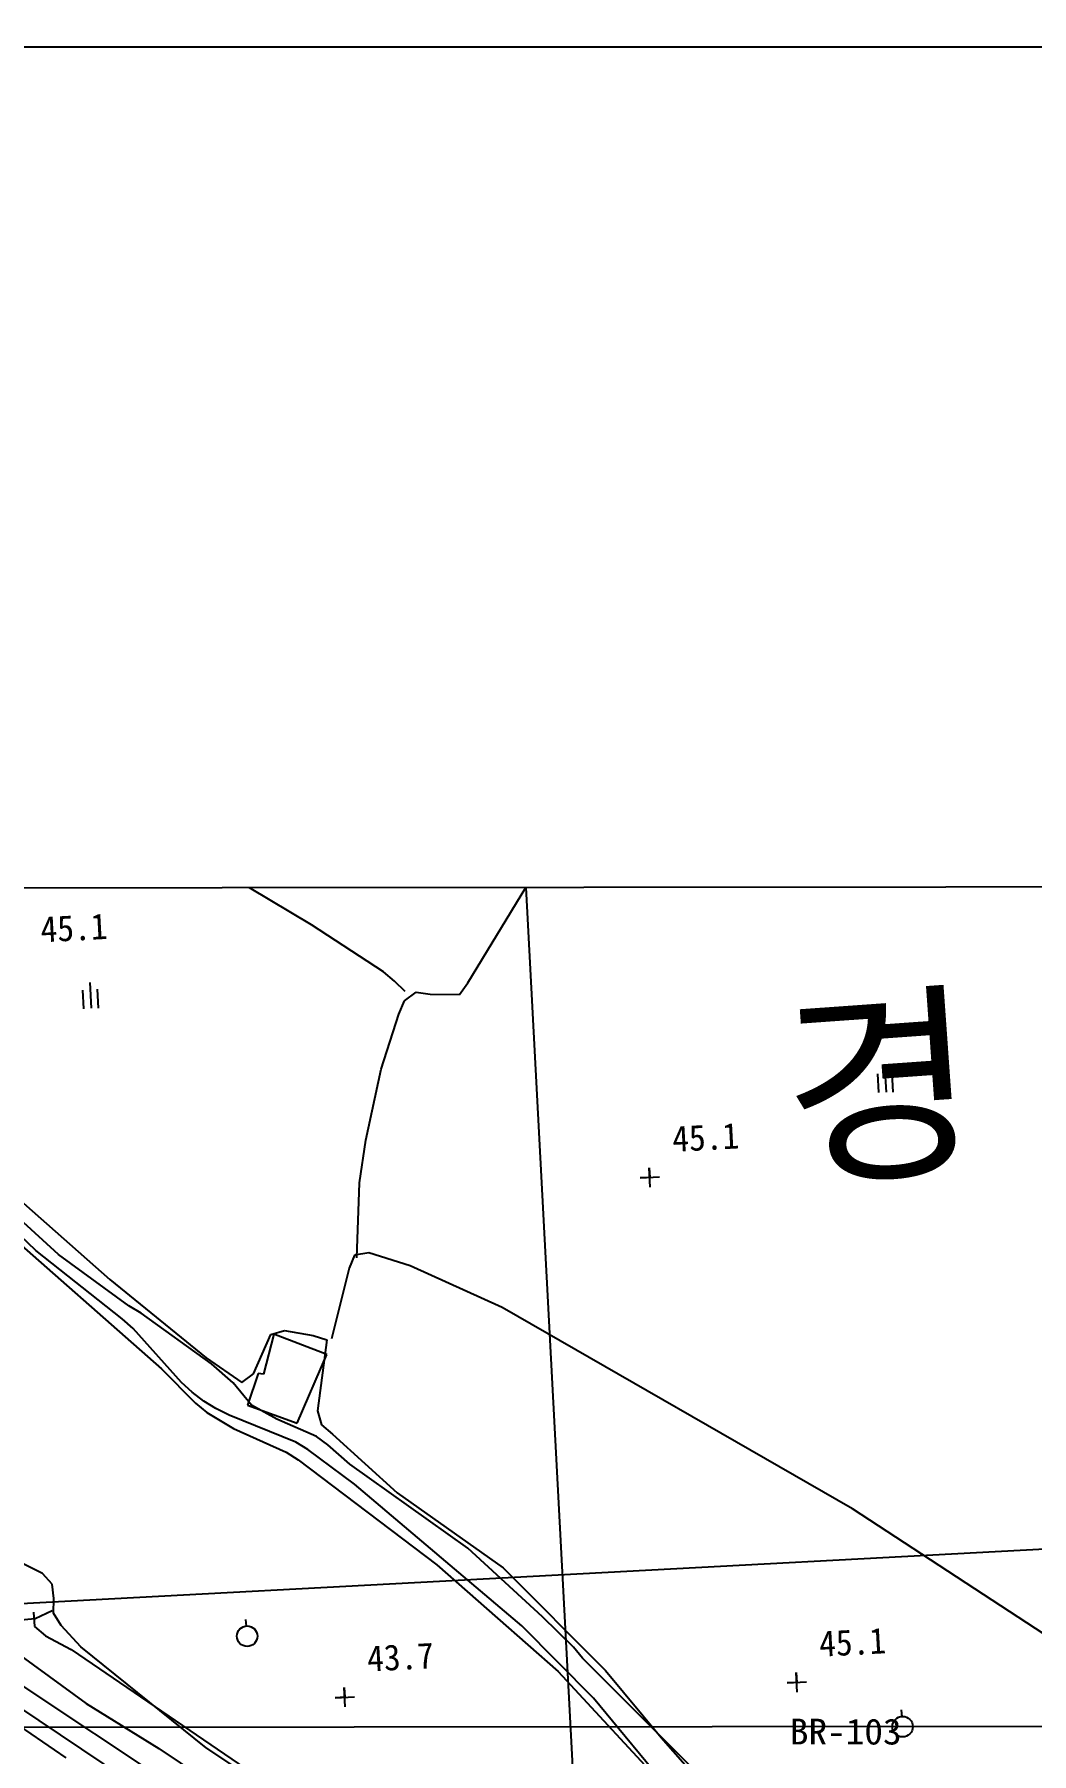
# Model space of a CAD drawing. Header units: millimetres. Extents: x 4198 to 4994, y 1103 to 1810.
# Drawn here: x 4576.1 to 4653.3, y 1487 to 1620 of the extents above; entities that cross this region are included whole.
import ezdxf
from ezdxf.enums import TextEntityAlignment as Align
from ezdxf.xclip import XClip

# ---------------------------------------------------------------- set-up
doc = ezdxf.new("R2010")
doc.units = ezdxf.units.MM
doc.header["$LTSCALE"] = 10
doc.header["$MEASUREMENT"] = 0
doc.header["$XCLIPFRAME"] = 2
doc.layers.add('TX-PAPR', color=2, linetype='Continuous', plot=False)
doc.layers.add('TZ-BASE', color=253, linetype='Continuous')
doc.styles.add('GHS', font='GulimChe.ttf')
doc.styles.add('GUL', font='GulimChe.ttf')

# ---------------------------------------------------------------- blocks, each defined once
blk = doc.blocks.new('JD-SDGGD6G')
at = {"layer": 'TZ-BASE'}
for p, q in [((327.93, 141.33), (346.52, -208.53)), ((326.95, 67.94, 44.99), (332.73, 77.42, 44.99)), ((314.86, 72.43, 44.99), (310.04, 75.29, 44.99)), ((320.42, 68.78, 44.99), (314.86, 72.43, 44.99)), ((297.69, 67.97, 45.91), (297.8, 65.96, 45.91)), ((321.28, 68.06, 44.99), (320.42, 68.78, 44.99)), ((322.11, 67.26, 44.99), (321.28, 68.06, 44.99)), ((326.3, 67.03, 44.99), (326.95, 67.94, 44.99)), ((297.13, 67.37, 45.91), (297.21, 65.92, 45.91)), ((298.36, 65.96, 45.91), (298.28, 67.43, 45.91)), ((321.62, 65.51, 44.99), (322.05, 66.53, 44.99)), ((322.05, 66.53, 44.99), (322.95, 67.2, 44.99)), ((322.95, 67.2, 44.99), (324.05, 67.06, 44.99)), ((324.05, 67.06, 44.99), (326.3, 67.03, 44.99)), ((320.25, 61.24, 44.99), (321.62, 65.51, 44.99)), ((319.07, 55.75, 44.99), (320.25, 61.24, 44.99)), ((359.22, 61.48, 45.91), (359.33, 59.47, 45.91)), ((358.66, 60.88, 45.91), (358.74, 59.44, 45.91)), ((359.89, 59.47, 45.91), (359.81, 60.94, 45.91)), ((295.27, 46.92, 44.99), (281.16, 59.75, 44.99)), ((293.51, 47.23, 43.99), (281.21, 58.83, 43.99)), ((318.57, 52.46, 44.99), (319.07, 55.75, 44.99)), ((341.08, 52.12, 45.1), (341, 53.62, 45.1)), ((341, 53.62, 45.1), (341.04, 52.87, 45.1)), ((290.79, 52.45, 44.99), (299.23, 44.97, 44.99)), ((318.37, 46.65, 44.99), (318.57, 52.46, 44.99)), ((340.29, 52.83, 45.1), (341.79, 52.91, 45.1)), ((341.04, 52.87, 45.1), (340.29, 52.83, 45.1)), ((288.86, 50.7, 43.99), (303.23, 38.05, 43.99)), ((300.21, 41.92, 43.99), (293.51, 47.23, 43.99)), ((300.72, 42.94, 44.99), (295.27, 46.92, 44.99)), ((318.19, 46.87, 44.99), (317.76, 45.85, 44.99)), ((319.3, 47.03, 44.99), (318.19, 46.87, 44.99)), ((322.48, 46.02, 44.99), (319.3, 47.03, 44.99)), ((317.76, 45.85, 44.99), (316.4, 40.37, 44.99)), ((329.6, 42.8, 44.99), (322.48, 46.02, 44.99)), ((299.23, 44.97, 44.99), (306.71, 38.91, 44.99)), ((301.66, 42.36, 44.99), (300.72, 42.94, 44.99)), ((356.73, 27.22, 44.99), (329.6, 42.8, 44.99)), ((699.47, 41.52), (0, 4.34)), ((301.04, 41.17, 43.99), (300.21, 41.92, 43.99)), ((307.11, 38.46, 44.99), (301.66, 42.36, 44.99)), ((304.78, 37.01, 43.99), (301.04, 41.17, 43.99)), ((310.36, 37.67, 44.99), (311.7, 40.72, 44.99)), ((311.95, 40.75, 47.54), (311.13, 37.65, 47.54)), ((311.7, 40.72, 44.99), (312.77, 41.02, 44.99)), ((316.03, 39.17, 47.54), (311.95, 40.75, 47.54)), ((312.77, 41.02, 44.99), (314.97, 40.63, 44.99)), ((314.97, 40.63, 44.99), (316.03, 40.31, 44.99)), ((316.03, 40.31, 44.99), (315.32, 34.81, 44.99)), ((306.71, 38.91, 44.99), (309.46, 37, 44.99)), ((313.75, 33.86, 47.54), (316.03, 39.17, 47.54)), ((303.23, 38.05, 43.99), (305.88, 35.4, 43.99)), ((308.79, 36.98, 44.99), (307.11, 38.46, 44.99)), ((309.46, 37, 44.99), (310.36, 37.67, 44.99)), ((310.73, 37.7, 47.54), (309.89, 35.25, 47.54)), ((311.13, 37.65, 47.54), (310.73, 37.7, 47.54)), ((305.61, 36.26, 43.99), (304.78, 37.01, 43.99)), ((306.51, 35.57, 43.99), (305.61, 36.26, 43.99)), ((310.22, 35.24, 44.99), (308.79, 36.98, 44.99)), ((305.88, 35.4, 43.99), (306.74, 34.68, 43.99)), ((307.45, 34.99, 43.99), (306.51, 35.57, 43.99)), ((306.74, 34.68, 43.99), (308.81, 33.44, 43.99)), ((308.47, 34.48, 43.99), (307.45, 34.99, 43.99)), ((309.89, 35.25, 47.54), (313.75, 33.86, 47.54)), ((312.18, 34.16, 44.99), (310.22, 35.24, 44.99)), ((315.32, 34.81, 44.99), (315.62, 33.73, 44.99)), ((313.64, 32.39, 43.99), (308.47, 34.48, 43.99)), ((308.81, 33.44, 43.99), (312.88, 31.6, 43.99)), ((315.23, 32.82, 44.99), (312.18, 34.16, 44.99)), ((315.62, 33.73, 44.99), (316.49, 33.01, 44.99)), ((314.58, 31.81, 43.99), (313.64, 32.39, 43.99)), ((316.13, 32.17, 44.99), (315.23, 32.82, 44.99)), ((317.82, 30.69, 44.99), (316.13, 32.17, 44.99)), ((316.49, 33.01, 44.99), (321.48, 28.46, 44.99)), ((312.88, 31.6, 43.99), (313.82, 31.02, 43.99)), ((313.82, 31.02, 43.99), (324.56, 22.89, 43.99)), ((318.18, 29.14, 43.99), (314.58, 31.81, 43.99)), ((326.95, 24.18, 44.99), (317.82, 30.69, 44.99)), ((331.13, 18.18, 43.99), (318.18, 29.14, 43.99)), ((321.48, 28.46, 44.99), (329.7, 22.67, 44.99)), ((385.57, 8.35, 44.99), (356.73, 27.22, 44.99)), ((332.73, 18.87, 44.99), (326.95, 24.18, 44.99)), ((294.03, 22.22, 43.99), (291.02, 23.74, 43.99)), ((324.56, 22.89, 43.99), (333.94, 14.64, 43.99)), ((329.7, 22.67, 44.99), (337.62, 14.72, 44.99)), ((294.78, 21.39, 43.99), (294.03, 22.22, 43.99)), ((294.9, 20.29, 43.99), (294.78, 21.39, 43.99)), ((294.87, 19.15, 43.99), (294.9, 20.29, 43.99)), ((292.06, 18.6, 47.05), (293.46, 18.74, 47.05)), ((293.33, 19.23, 43.99), (293.41, 18.12, 43.99)), ((293.46, 18.74, 47.05), (294.77, 19.37, 47.05)), ((295.47, 18.21, 43.99), (294.87, 19.15, 43.99)), ((309.83, 18.14, 44.64), (309.78, 18.66, 44.64)), ((335.13, 16.52, 44.99), (332.73, 18.87, 44.99)), ((290.15, 17.44, 44.99), (297.4, 12.16, 44.99)), ((293.41, 18.12, 43.99), (294.27, 17.4, 43.99)), ((294.27, 17.4, 43.99), (296.26, 16.35, 43.99)), ((297.01, 16.55, 43.99), (295.47, 18.21, 43.99)), ((336.67, 12.58, 43.99), (331.13, 18.18, 43.99)), ((284.22, 17.23, 46.99), (372.66, -42, 46.99)), ((296.26, 16.35, 43.99), (327.68, -5.09, 43.99)), ((306.69, 8.74, 43.99), (297.01, 16.55, 43.99)), ((335.84, 15.66, 44.99), (335.13, 16.52, 44.99)), ((333.94, 14.64, 43.99), (343.12, 4.75, 43.99)), ((346.98, 4.53, 44.99), (335.84, 15.66, 44.99)), ((337.62, 14.72, 44.99), (341.93, 9.53, 44.99)), ((291.2, 14.39, 45.99), (361.08, -32.14, 45.99)), ((317.47, 11.9, 43.68), (317.39, 13.4, 43.68)), ((317.39, 13.4, 43.68), (317.43, 12.65, 43.68)), ((351.67, 13.76, 45.13), (353.17, 13.84, 45.13)), ((352.42, 13.8, 45.13), (351.67, 13.76, 45.13)), ((352.46, 13.05, 45.13), (352.38, 14.55, 45.13)), ((352.38, 14.55, 45.13), (352.42, 13.8, 45.13)), ((295.85, 7.97, 47.05), (288.55, 12.96, 47.05)), ((297.4, 12.16, 44.99), (303.04, 8.69, 44.99)), ((316.68, 12.61, 43.68), (318.18, 12.69, 43.68)), ((317.43, 12.65, 43.68), (316.68, 12.61, 43.68)), ((350.31, -3.88, 43.99), (336.67, 12.58, 43.99)), ((-0.01, 10.07), (699.47, 10.72)), ((360.57, 11.14, 44.64), (360.52, 11.66, 44.64)), ((341.93, 9.53, 44.99), (347.85, 2.78, 44.99)), ((303.04, 8.69, 44.99), (368.82, -35.5, 44.99)), ((342.97, -15.27, 43.99), (306.69, 8.74, 43.99))]:
    blk.add_line(p, q, dxfattribs=at)
for centre in [(309.87, 17.37, 44.64), (360.61, 10.37, 44.64)]:
    blk.add_circle(centre, 0.791, dxfattribs=at)
for s, height, rotation, style, p in [('45.1', 2, 3.042, 'GUL', (293.93, 71.06, 45.23)), ('경    산    군', 12, 4.0669, 'GHS', (351.77, 53.37)), ('45.1', 2, 3.042, 'GUL', (342.83, 54.85, 45.23)), ('45.1', 2, 3.042, 'GUL', (354.2, 15.78, 45.23)), ('43.7', 2, 3.042, 'GUL', (319.21, 14.63, 45.23))]:
    blk.add_text(s, height=height, rotation=rotation, dxfattribs=dict(at, style=style)).set_placement(p)
at = {"layer": 'TZ-BASE', "style": 'GUL', "width": 1.058489}
blk.add_text('BR-103', height=2, rotation=0.0012, dxfattribs=at).set_placement((351.88, 8.99), (360.53, 8.99), align=Align.FIT)

msp = doc.modelspace()

# ---------------------------------------------------------------- linework, layer by layer
at = {"layer": 'TX-PAPR'}
for points in [[(4197.89, 1103.05), (4993.89, 1103.05), (4993.89, 1619.05), (4197.89, 1619.05)], [(4982.67, 1554.36), (4282.67, 1553.72), (4282.81, 1403.72), (4982.81, 1404.36)]]:
    msp.add_lwpolyline(points, close=True, dxfattribs=at)

# ---------------------------------------------------------------- block references
at = {"layer": 'TZ-BASE'}
ref = msp.add_blockref('JD-SDGGD6G', (4282.74, 1478.72), dxfattribs=at)
XClip(ref).set_block_clipping_path([(699.9307819956, 75.6432443597), (-0.0689224287, 74.9999683641), (0.0689224287, -74.9999683641), (700.0686268546, -74.356692303)])

doc.saveas('drawing.dxf')
